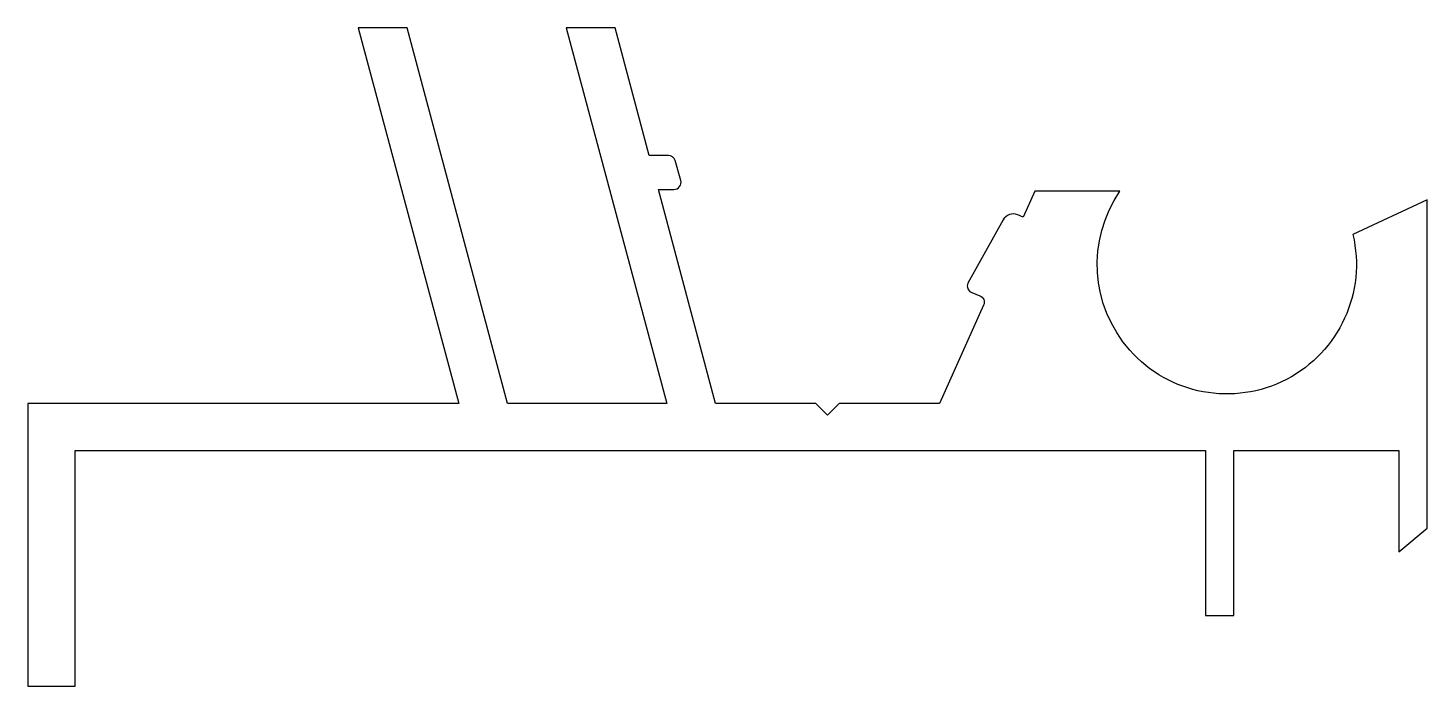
# Model space of a CAD drawing. Extents: x 138.1 to 197.5, y 212.4 to 240.3.
import ezdxf

# ---------------------------------------------------------------- set-up
doc = ezdxf.new("R2010")
doc.units = 0
doc.layers.add('ANA', color=220, linetype='CONTINUOUS')

msp = doc.modelspace()

# ---------------------------------------------------------------- linework, layer by layer
at = {"layer": 'ANA', "color": 7}
msp.add_lwpolyline([(188.117, 222.384), (188.117, 215.384), (189.317, 215.384), (189.317, 222.384), (196.317, 222.384), (196.317, 218.084), (197.517, 219.084), (197.517, 233.025), (194.368, 231.556, -1.537083), (184.481, 233.394), (180.872, 233.394), (180.377, 232.295), (180.141, 232.39, 0.378139), (179.517, 232.17), (178.025, 229.489, 0.429193), (178.19, 229.087), (178.528, 228.955, -0.429612), (178.693, 228.553), (176.817, 224.384), (172.564, 224.384), (172.064, 223.884), (171.564, 224.384), (167.311, 224.384), (164.891, 233.467), (165.545, 233.467, 0.497491), (165.834, 233.849), (165.595, 234.694, 0.335567), (165.306, 234.913), (164.49, 234.913), (163.041, 240.322), (160.97, 240.322), (165.241, 224.384), (158.482, 224.384), (154.212, 240.322), (152.141, 240.322), (156.412, 224.384), (138.117, 224.384), (138.117, 212.384), (140.117, 212.384), (140.117, 222.384)], format="xyb", close=True, dxfattribs=at)

doc.saveas('drawing.dxf')
